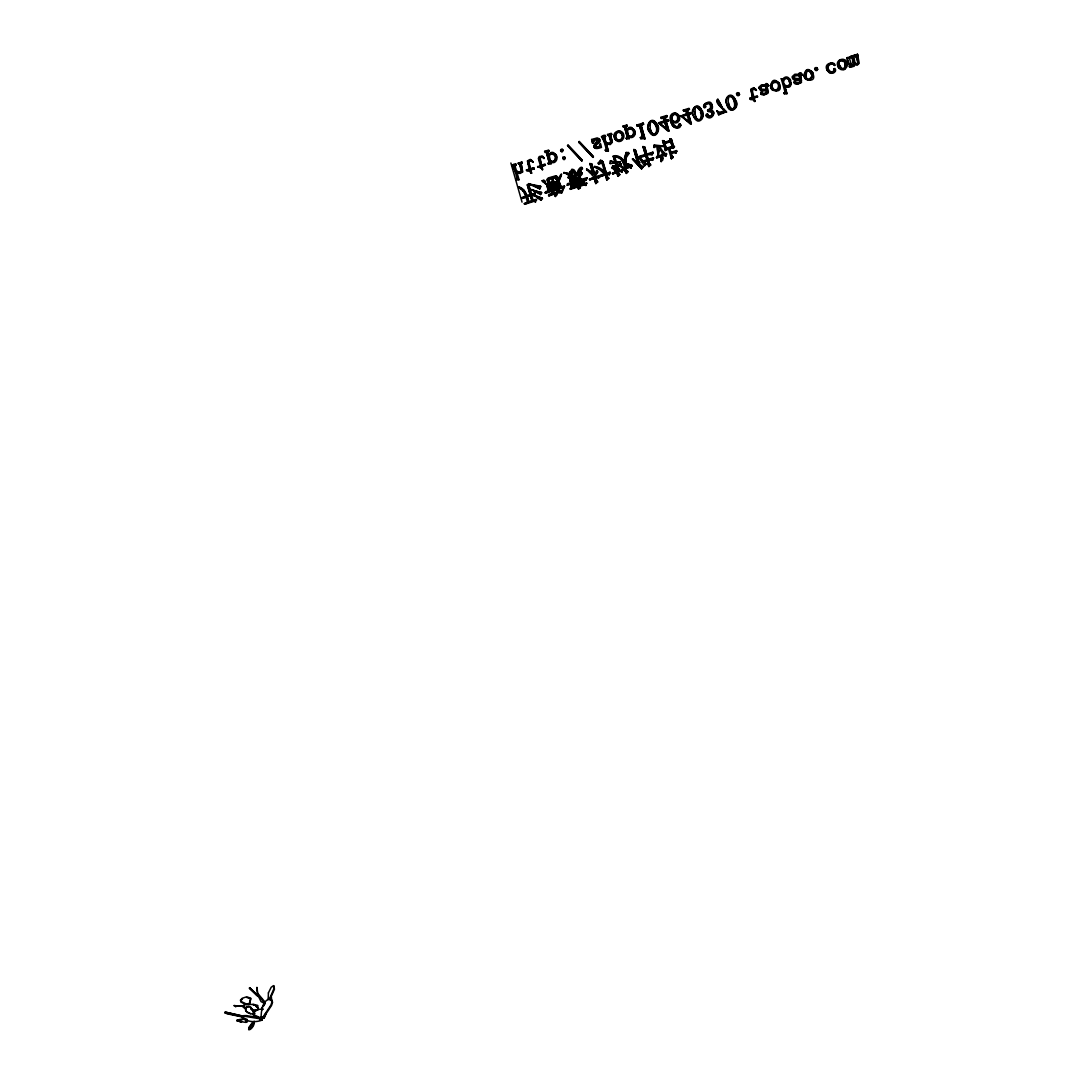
<?xml version="1.0" encoding="UTF-8"?>
<svg xmlns="http://www.w3.org/2000/svg" width="1084" height="1084" viewBox="0 0 1084 1084"><rect width="100%" height="100%" fill="white"/><g stroke="black" fill="none" stroke-linecap="round" stroke-linejoin="round"><path stroke-width="1.5" d="M854.937 63.888L857.227 65.203L859.233 63.292L857.512 54.2L854.544 55.149L855.411 55.541C857.024 57.764 860.479 66.829 854.937 63.888L854.219 65.379L851.685 65.338L849.138 57.56C842.932 54.444 856.157 79.945 846.834 58.17M855.317 64.552L853.921 66.341A2.331 2.154 -29.1 0 1 852.092 66.205L851.103 65.121L851.726 65.541A2.331 2.154 -29.1 0 0 853.542 65.677L852.159 57.859L850.615 56.409L853.582 55.46L855.113 63.536M581.796 173.44L581.81 172.722M553.138 192.478L552.623 194.158C555.997 191.705 551.011 188.67 551.824 193.63L552.19 194.293L548.843 195.906L548.978 194.361L551.824 193.63M552.312 190.73L552.19 194.293M549.019 162.451L548.314 163.684L549.385 163.115L546.282 152.18M549.385 163.115L546.648 152.844L544.615 151.367L548.626 150.08C549.669 151.814 545.835 152.573 548.694 155.324L551.241 153.25A3.889 3.591 -29.1 0 1 553.68 153.223L555.198 154.064M627.202 137.343L626.498 138.576L627.568 138.007L624.452 127.072M627.568 138.007L624.831 127.736L622.799 126.259L626.809 124.972L627.324 126.137L626.01 126.977L626.864 130.215L629.425 128.142A3.889 3.591 -29.1 0 1 631.864 128.115L633.991 129.646M521.025 162.979L522.38 171.258L519.629 172.817L516.445 171.164L519.344 172.085L521.241 171.096L519.724 163.928L518.166 163.169L521.838 162.004L521.025 162.979L522.759 171.936L519.995 173.481L517.082 172.722L519.073 179.7L516.431 179.822L516.933 178.155C519.385 172.261 507.353 164.077 515.727 163.955L516.241 165.12L515.212 166.164M517.312 178.833L513.301 165.459M606.281 149.47C608.734 143.576 596.701 135.392 605.075 135.27L605.59 136.421L604.56 137.465L606.173 143.129L609.831 143.928L610.969 143.061L610.915 141.069L609.438 135.906L607.528 134.484L611.186 133.305L611.701 134.457L610.658 135.514L612.379 142.18L610.292 144.578L606.43 144.036L608.422 151.001L605.78 151.123L605.279 149.971L606.661 150.134L605.279 149.971M606.661 150.134L602.65 136.76M243.195 1006.331L233.873 1005.586L244.13 1006.426M602.989 161.624L606.335 173.359L609.994 172.18L610.36 172.844L606.701 174.023L602.189 160.676L600.495 160.283L598.165 163.088L601.566 162.37L602.284 163.535M600.495 160.283L600.834 161.516L598.653 164.158L601.932 163.034L601.566 162.37M673.001 123.007C671.972 126.828 680.982 129.741 678.638 124.985L679.736 123.806L680.888 125.229C680.088 129.877 672.92 128.4 671.917 124.416M574.886 171.353L573.707 169.605L571.946 169.361L569.832 172.275M571.946 169.361L572.271 170.662C566.756 175.445 576.458 168.386 574.791 175.676L570.631 176.299L568.477 175.567L574.791 175.676M679.004 125.649L678.679 124.294M712.161 104.958C709.641 96.584 699.41 109.376 705.345 106.11L705.711 106.774C703.692 110.866 702.364 102.75 706.7 103.237C711.47 100.92 714.979 108.292 710.237 110.609L713.421 112.018M760.683 92.587L761.009 93.942L760.683 92.587L761.659 92.14L762.702 94.105L764.179 94.498L766.578 93.712L767.228 92.397L765.223 85.622L761.673 85.514L760.141 87.384M790.385 85.135L787.404 86.679L784.559 85.595L787.025 93.644L784.315 93.793L784.924 91.571M785.263 92.777L781.252 78.685L783.027 79.972L784.125 78.482L787.296 77.763L790.168 79.417M794.193 81.828L794.518 83.183L794.193 81.828L795.168 81.381L796.212 83.346L797.689 83.739L800.087 82.953L800.737 81.639L798.732 74.864L795.168 74.755L793.651 76.625M791.022 82.763L790.751 84.457M593.138 143.196L594.615 140.039L598.598 139.592C592.487 144.565 591.376 151.177 601.484 147.41L600.699 143.928L598.693 146.814L595.211 147.112C595.184 143.779 602.934 142.817 599.235 138.711L597.04 137.953L591.62 139.497L592.596 143.278L594.249 139.375L598.232 138.915C601.39 142.736 593.395 143.373 594.046 147.017M261.095 1017.063C261.298 1010.261 262.396 1001.277 269.74 998.567L271.217 999.096L271.976 1001.86L270.959 1005.017L263.114 1016.86L261.095 1017.063L261.678 1017.551L263.697 1017.348L271.528 1005.505L272.558 1002.348L271.799 999.584L270.322 999.055M710.291 104.85L709.871 104.321A2.561 2.371 -29.1 0 0 708.218 103.603C704.37 106.029 703.38 104.254 707.852 102.939M855.249 63.428C860.113 65.596 856.021 57.018 855.411 55.541M853.582 55.46C852.431 57.628 854.002 66.368 858.311 63.983L857.512 54.2M256.976 987.456L257.843 994.394M642.473 136.638L639.452 125.568L636.755 125.094L643.124 123.048L643.639 124.199L641.633 125.202L641.484 126.327L645.034 138.793L640.82 138.711L640.305 137.56L642.473 136.638L642.853 137.302L640.82 138.711M642.853 137.302L639.817 126.232L637.27 126.245L636.755 125.094M835.29 69.932L834.87 68.495L833.65 68.888C836.157 72.425 830.019 74.389 828.813 70.27M833.65 68.888L834.016 69.552C832.783 76.029 824.504 67.777 828.854 64.241M246.732 1019.001L247.138 1022.036L245.905 1022.402L236.813 1020.979L245.499 1018.797M257.342 994.109L261.068 1001.616L265.16 1003.784L257.653 994.082M257.884 994.706L258.006 993.716L265.323 1002.375M553.572 191.773L553.396 190.798M707.73 114.47L709.071 117.194L713.109 114.945M706.673 116.503C704.288 113.468 709.031 113.034 708.109 116.476M515.727 163.955L514.832 165.5L516.824 171.828M611.701 134.457L611.322 133.793L610.292 134.85L611.81 140.175M766.835 90.636L761.09 91.002L759.017 88.102L761.7 85.663L765.426 85.717L765.141 84.484L766.239 83.509L768.38 84.782M765.426 85.717L767.269 84.091L768.773 85.717L767.174 84.024L766.334 84.335L768.339 91.232L767.973 93.278L763.949 95.053L761.51 94.565L760.643 93.278M799.965 79.213L794.22 79.579L792.526 77.343L795.209 74.904L798.935 74.959L798.651 73.726L799.748 72.75L801.51 73.36L801.835 75.108L801.903 74.295M798.935 74.959L800.778 73.319L802.268 74.959M254.09 1021.236L252.165 1026.887L248.656 1029.475L248.886 1027.388L253.06 1021.724C256.542 1021.182 252.03 1029.936 248.981 1029.8L249.212 1027.713L254.415 1021.562M634.682 133.969L634.506 130.92M552.799 179.212L553.775 181.489L551.228 183.602L552.542 179.212L553.775 181.489M762.337 93.441L766.212 93.048L766.469 89.972L760.711 90.338L758.651 87.438L761.334 84.999L765.06 85.053M795.846 82.682L799.721 82.276L800.249 80.202M600.143 144.009L599.818 146.733L597.067 148.183L594.859 146.516L595.807 144.511M679.018 119.85L678.692 115.473M625.644 157.329L625.522 164.511L626.728 165.445L624.763 167.234L626.362 164.768L626.728 165.445M548.314 179.253L549.981 182.559L548.328 184.09L546.973 179.361L548.301 177.939L555.889 175.771L557.23 176.922L557.054 179.944L556.322 179.388L557.054 179.944M517.718 172.573L520.483 172.613L521.783 170.96L519.412 163.494M604.181 136.801L605.793 142.465L609.452 143.264L610.753 141.597L608.761 134.795M243.521 1016.982L224.767 1012.808L227.274 1013.825L242.884 1017.077L243.683 1016.196L224.944 1012.009L243.046 1016.291M658.259 155.405L658.72 149.822L657.27 148.007L658.259 155.405L659.086 150.486L657.405 148.806L657.947 155.324M702.608 116.245L701.904 118.495L699.695 120.365M660.684 160.906L661.267 156.489L663.056 158.738C663.029 161.624 659.722 160.92 661.375 161.651M661.064 161.57L661.267 156.489M671.85 115.744L672.026 119.85L673.11 120.852A3.266 3.022 -29.1 0 0 676.064 121.327L677.595 119.85L677.608 117.072M528.355 161.719L530.523 160.066L533.138 161.922L530.293 159.389L527.393 160.933L529.399 169.836L526.783 170.676L526.418 170.012L529.033 169.172L529.399 169.836M532.759 162.234L530.903 160.73L528.884 161.679L530.618 169.456L534.249 168.819L530.767 169.944L528.518 162.722M540.049 158.101L541.797 165.866L545.415 165.229L541.932 166.353L539.52 158.129L542.068 157.153L543.409 157.857M756.131 90.5L754.627 88.536L751.889 89.281L755.047 101.408L753.258 99.24M755.616 89.715L752.716 89.471L752.269 91.652M574.425 181.719L567.46 183.684L567.257 185.337L567.826 184.348L574.791 182.383L570.035 181.407L570.116 178.982L576.932 178.833L568.423 178.074L568.477 175.567M568.423 178.074L568.856 176.245M649.56 123.4L650.115 121.815A1.734 1.599 -29.1 0 1 651.769 120.92C666.077 133.21 647.514 142.763 650.481 122.478A1.734 1.599 -29.1 0 1 652.134 121.598L654.031 122.749M694.234 109.05L694.79 107.465A1.734 1.599 -29.1 0 1 696.443 106.584L699.844 110.297M727.743 98.292L728.299 96.706A1.734 1.599 -29.1 0 1 729.952 95.826C738.692 99.159 734.369 119.768 728.285 103.4M610.319 160.974L615.156 162.261L610.319 160.974L610.197 163.589L615.387 163.088L616.281 166.204L613.923 166.95L612.69 165.947L611.932 167.613L613.097 168.562M610.197 163.589L610.685 161.638M659.614 146.828L663.882 146.083L654.248 144.985L653.747 146.936L659.072 146.909M654.126 147.6L654.248 144.985M570.035 181.407L570.116 178.982M581.972 167.492L582.162 168.088C571.905 182.112 580.563 161.95 582.528 168.765L577.352 173.332L581.972 167.641M545.116 181.448L545.862 184.158L542.108 180.757L543.87 180.052L545.482 182.126M544.859 181.123L543.585 180.635L542.61 181.638M707.744 114.538L706.429 115.947M261.393 1018.54L262.125 1020.112L260.079 1018.811L260.377 1017.89L246.231 1015.572L243.48 1015.654L242.64 1016.833L243.764 1017.957M580.076 173.819L575.658 174.7L576.038 175.364L580.441 174.483L581.173 171.814L582.162 174.118L579.113 177.505L579.845 174.334L571.038 176.543L580.848 178.562L571.038 176.543M580.441 174.483L580.807 171.8M562.921 190.852L558.734 192.193L558.368 191.529L562.555 190.188L561.715 192.938L559.9 191.57L556.065 192.803L557.203 194.524L555.496 196.543L555.36 193.033L548.477 195.242M555.279 196.434L555.36 193.033M779.708 86.95L776.496 90.419L772.038 89.416A5.61 5.176 -29.1 0 1 770.602 87.126C772.54 67.994 790.087 95.799 772.404 90.08A5.61 5.176 -29.1 0 1 770.981 87.79C769.125 83.034 776.13 78.875 779.193 83.102M813.217 76.192L810.005 79.66L805.548 78.658A5.61 5.176 -29.1 0 1 804.111 76.354C806.076 57.208 823.555 85.053 805.913 79.322A5.61 5.176 -29.1 0 1 804.477 77.032C802.431 71.761 810.832 67.858 813.19 73.156M846.726 65.433L843.515 68.902L839.043 67.899A5.61 5.176 -29.1 0 1 837.62 65.596C835.466 59.877 844.842 56.382 846.699 62.398M521.39 189.293L519.195 187.803C519.534 185.432 525.225 191.001 525.93 193.169M519.195 187.803L518.924 186.827M528.464 183.86L540.564 186.245L539.791 188.887L528.464 183.86L534.073 185.391L539.791 188.887M528.829 184.524L528.558 183.562M531.743 189.7L541.661 192.762L540.55 194.551L531.743 189.7L538.87 192.952M532.108 190.364L531.851 189.402M534.277 195.242L542.203 197.979L541.241 200.323L534.277 195.242L541.241 200.323M534.642 195.906L534.385 194.944M563.924 172.654L572.149 174.104L571.038 175.893L563.924 172.654L569.371 174.456M564.303 173.318L564.032 172.342M664.98 117.194L666.823 115.974L667.188 116.638L665.346 117.858L666.172 121.083L668.665 120.825L666.321 121.571L665.942 120.907L668.164 119.66L665.806 120.419L665.034 117.709M711.714 108.021L712.08 105.026M626.186 152.478L624.56 157.559L625.305 164.47L624.94 158.223L626.186 152.478L628.49 152.546L628.95 153.535L626.01 157.993L625.888 165.174M612.297 168.277L613.056 166.611M549.141 151.245L548.775 150.568L547.461 151.421L548.694 155.324M625.644 126.313L626.809 124.972M248.155 1004.489L249.401 1004.096L250.675 998.093L246.664 996.819L242.288 998.229L240.431 1000.058L240.905 1002.023L245.716 1004.475M249.401 1004.096L250.878 998.811L246.867 997.537M258.087 1017.917L261.081 1018.946L264.184 1017.957L265.594 1013.513M264.184 1017.957L265.851 1014.421M270.092 999.109L274.401 989.299L274.103 985.952M263.412 1006.318L265.024 1003.106M620.36 166.502L620.969 163.914L620.36 166.502L618.747 165.161L617.189 165.662L619.099 169.05L617.433 170.567L616.051 166.028L613.612 166.814L617.175 172.004L622.934 170.147L622.555 169.483L616.796 171.34L613.612 166.814M622.934 170.147L621.959 172.071L622.555 169.483M850.791 64.051C855.452 68.197 853.216 58.455 851.496 56.802M271.041 999.529L271.65 997.957L270.743 997.537M673.205 157.41L672.839 156.746L671.037 158.129L671.416 158.792L673.205 157.41L671.89 156.421L670.888 152.898L674.018 151.882L675.833 153.25L676.877 151.218L676.497 150.554L670.739 152.397L669.424 147.803L672.053 146.963L673.367 148.318L674.465 146.801L673.15 145.812L671.267 138.887L669.885 138.711L672.446 147.085L666.43 149.023L664.492 142.858L670.508 140.92L672.446 147.085M665.752 156.313L666.484 153.494L656.985 156.286L656.416 157.275L656.782 157.939L664.289 155.527L665.752 156.313L665.386 155.649M551.228 183.602L553.165 179.876M558.504 180.364L557.799 179.537C568.301 161.218 552.704 195.73 560.767 175.974M626.105 155.96L628.49 152.546M583.707 183.548L584.33 181.042L583.707 183.548L582.216 183.047L578.558 184.226L578.043 183.06L584.33 181.042M585.834 179.659L586.905 177.708L586.214 180.337L584.628 179.768L577.908 181.922L577.528 181.258L584.249 179.104L586.214 180.337M631.837 165.256L631.078 167.979L631.837 165.256L627.88 163.752L629.98 166.814L624.398 168.603L620.576 165.554L620.739 166.475A25.867 23.902 -29.1 0 1 625.197 171.475M521.946 197.762L525.645 196.041L526.025 196.705L522.325 198.426L521.946 197.762L525.794 196.529L526.16 197.193L522.325 198.426M524.29 203.643L527.38 202.112L527.745 202.776L524.656 204.307L524.29 203.643L533.721 200.608L535.523 201.976L536.363 199.226L532.962 200.31L533.328 200.987L536.743 199.89M534.06 195.825L534.9 193.074L534.06 195.825L531.377 194.741M539.412 188.223L540.564 186.245M557.582 191.245L556.255 189.863L545.523 193.304L545.157 192.64L545.726 191.651L564.385 185.933L563.423 188.901L561.39 187.424L556.417 189.023L559.805 190.96L558.734 192.193M545.523 193.304L546.106 192.315L564.75 186.597M564.385 185.933L563.423 188.901M561.336 192.275L562.555 190.188M570.943 185.879L571.525 184.89L576.823 183.453L577.203 184.117L571.891 185.554L571.322 186.543L570.943 185.879L576.973 183.941L577.853 186.421L570.97 188.359L570.401 189.348L570.604 187.695L577.487 185.757L577.853 186.421M579.113 177.505L578.504 176.651L579.845 174.334M590.834 173.25L586.579 169.226L590.238 171.028L593.205 174.145L589.899 163.508L591.918 164.267L595.035 175.527L597.054 171.069A1.978 1.829 -29.1 0 1 597.853 172.288L595.157 175.933L595.59 177.491L599.696 176.177L599.33 175.513L595.224 176.827L594.777 175.269M586.945 169.89L586.769 168.901M605.129 174.524L604.764 173.86L600.346 175.093L600.211 176.638L605.129 174.524L600.265 169.998L594.859 167.261C595.441 164.917 603.287 169.632 604.682 171.977L594.682 166.258M594.425 178.413L589.804 179.89L589.425 179.226L593.91 177.248L595.807 183.602L597.718 181.922L595.699 178.494M584.452 184.836L579.208 186.516L578.842 185.852L584.073 184.172L585.861 185.459L586.647 182.803L578.707 185.364L579.073 186.028L587.013 183.481M589.804 179.89L594.289 177.912L592.243 174.754M595.36 177.329L596.85 176.841L598.544 178.155L599.696 176.177M623.273 162.83A12.493 11.545 -29.1 0 0 619.641 158.332L615.4 156.462C615.929 154.104 623.083 158.129 623.679 160.906M615.4 156.462L615.156 155.568M610.36 172.844L609.222 174.822L609.994 172.18M612.406 173.277L615.577 171.733L616.268 172.83L612.772 173.955L612.406 173.277L615.888 172.166L618.124 176.353L619.831 174.632L618.476 173.847L619.831 174.632M612.772 173.955L615.956 172.397L613.625 168.86M637.419 162.112L633.72 149.524L635.332 149.809L638.652 161.814L639.519 162.153L638.598 163.264L643.042 167.18L641.538 168.914L632.568 158.833L637.419 162.112L637.785 162.79L632.568 158.833M642.378 162.031L639.614 157.83L643.462 161.679L647.216 160.473L645.861 155.717L639.14 157.871L638.774 157.207L639.343 156.218L645.346 154.551L642.975 146.543L644.899 147.343L646.945 154.836L653.232 152.817L652.853 152.153L646.579 154.158L644.533 146.679M639.14 157.871L639.723 156.882L645.725 155.229L642.975 146.543M653.232 152.817L652.08 154.795L652.853 152.153M652.609 160.351L653.395 157.708L652.609 160.351L650.915 159.036L648.205 159.904L649.384 164.009L650.698 164.998L648.869 166.57L646.985 160.296L643.408 161.448L646.037 164.334L644.465 165.825L645.671 163.67L646.037 164.334M656.782 157.939L657.365 156.95L666.85 154.172M541.282 192.098L540.55 194.551M571.783 173.44L571.038 175.893M548.911 154.849L551.973 153.129C561.146 156.489 550.672 168.427 549.06 157.248M627.094 129.741L630.156 128.034C639.33 131.394 628.856 143.318 627.243 132.153M596.336 173.711L597.487 171.624A1.978 1.829 -29.1 0 0 596.688 170.405L594.669 174.863L595.157 175.933M250.553 1007.226L254.537 1013.337L253.886 1014.665L254.74 1013.377L250.756 1007.266L246.773 1006.453L245.269 1008.703L245.783 1011.047L250.39 1013.852M660.996 160.988L662.581 157.248M556.187 159.876L553.626 161.909L550.184 161.218L551.106 163.765L548.45 164.172L547.935 163.02M634.37 134.768L631.809 136.801L628.368 136.11L629.276 138.657L626.633 139.064L626.118 137.912M270.146 1000.532L271.176 997.497M580.482 177.898L579.696 180.188L580.848 178.562M673.001 147.641L674.099 146.137M782.662 79.308C790.033 69.918 795.805 92.113 784.924 86.259M540.875 199.659L542.203 197.979M560.509 185.378L559.832 187.369L560.509 185.378L558.585 180.635L557.23 180.527L558.436 184.144L548.843 187.234L547.976 184.836L557.582 181.76L558.436 184.144M548.314 154.66L550.875 152.587A3.889 3.591 -29.1 0 1 553.314 152.559L555.807 154.755M626.864 130.215L626.498 129.552L629.045 127.478A3.889 3.591 -29.1 0 1 631.484 127.451L634.492 130.527M639.519 162.153L638.964 163.928L643.042 167.18M738.624 94.687C741.063 91.53 734.274 92.343 737.161 94.904A1.409 1.301 -29.1 0 0 738.163 94.945M816.808 69.593C819.247 66.436 812.458 67.235 815.331 69.796A1.409 1.301 -29.1 0 0 815.832 69.918M264.157 1004.326L261.705 1008.228L261.596 1009.949L262.572 1009.421M558.368 191.529L559.439 190.296L559.805 190.96M628.029 164.66L627.88 163.752M641.538 168.914L642.663 166.516M239.93 1021.67L241.908 1021.453M611.742 142.573L608.978 144.118L606.051 143.359M235.54 1006.508L237.057 1005.816M236.597 1006.291L237.03 1005.735L236.014 1006.508M244.306 1005.613L243.06 1007.022L244.415 1008.106M834.883 70.867L831.753 72.587M627.595 171.096L626.349 173.44L627.961 171.76L624.343 168.372L629.668 166.665M575.13 181.502L576.01 180.581L575.496 182.166L575.13 181.502L586.905 177.708M567.555 145.622L568.07 145.093L581.972 159.782L581.823 160.974L567.555 145.622L581.823 160.974M567.921 146.286L568.07 145.093M578.721 142.031L579.235 141.503L593.151 156.191L593.002 157.383L578.721 142.031L593.002 157.383M579.086 142.695L579.235 141.503M559.832 187.369L559.032 186.909L548.585 190.987L548.206 190.323L558.667 186.245L559.466 186.705M665.169 149.89L668.3 148.169L668.665 148.833L665.535 150.554L662.527 140.622L663.882 140.73L664.722 143.034L670.739 141.096L669.885 138.711M619.465 173.968L618.124 176.353M580.428 175.161L578.504 176.651M240.634 1000.776L242.504 998.947M252.978 1012.917L257.857 1009.434L263.29 1009.082M256.935 995.437L249.699 987.646L258.371 996.074L249.252 988.093L257.924 996.508M554.913 195.77L556.363 194.713M547.948 183.413L549.615 181.895L549.981 182.559M641.267 124.538L643.124 123.048M711.267 108.657L709.871 109.945C718.638 110.365 710.63 122.736 706.294 115.839M551.471 183.792L552.637 181.746M672.581 114.403L674.912 113.535L677.215 115.731M648.489 165.906L650.332 164.321L650.698 164.998M556.864 176.258L556.797 177.302M767.594 92.601L763.583 94.389L761.131 93.901M801.103 81.842L797.092 83.631L794.64 83.143M606.525 179.375L608.449 177.776L608.815 178.44L606.891 180.039L605.157 174.267L599.831 175.974M662.473 153.806L662.839 154.47L664.614 153.007L663.381 151.99L664.614 153.007M543.924 158.643L542.42 156.692L540.144 156.95M834.653 64.579C835.046 61.463 822.336 62.601 827.444 70.731M761.063 93.251L762.364 92.967L762.702 94.105M794.558 82.492L795.859 82.208L796.212 83.346M834.016 69.552L834.531 69.173C837.431 69.498 834.138 73.753 832.133 73.251A4.485 4.133 -29.1 0 1 829.355 72.75L827.078 70.053M580.048 187.071L578.165 188.48L578.531 189.144L580.414 187.735L579.127 186.841L580.414 187.735M235.54 1006.602L237.098 1005.857M679.045 124.958L680.888 125.229M521.39 163.643C524.995 161.53 515.591 164.592 519.778 164.158M516.933 178.155L516.065 179.158L519.073 179.7M784.884 92.113L783.935 93.129L787.025 93.644M766.794 85.812L767.54 84.688L768.326 85.866M801.55 80.894C800.71 76.341 800.371 72.777 800.683 73.265M794.152 82.519L795.006 83.807L797.458 84.295L801.469 82.519L800.209 74.24L801.049 73.929M542.108 180.757L546.201 183.968M849.504 58.224L850.032 57.384L847.065 58.346L846.685 57.669M600.13 146.611L596.457 148.061L594.235 147.37M725.061 111.476C723.204 108.888 713.692 102.289 717.798 98.956C719.952 103.224 721.863 108.793 726.47 111.747L718.787 114.836L716.822 110.934L719.803 113.021L725.061 111.476L718.502 104.308M711.781 112.153L708.109 111.462L707.567 110.229L710.413 108.332L710.562 105.69M707.933 110.893C711.687 110.405 711.781 105.866 709.492 103.657A2.561 2.371 -29.1 0 0 708.462 103.034M785.615 77.98L783.163 80.108C781.198 86.706 792.282 88.129 789.274 81.124M677.337 121.733L674.275 122.221L672.378 121.083M829.504 63.807L831.509 63.292L834.274 64.891M661.633 157.166L662.961 157.912M549.005 150.744L545.13 152.532M622.799 126.259L627.324 126.137M622.934 126.76L624.492 127.221L624.127 126.557M666.565 128.766L664.546 121.354L659.492 122.98L667.026 129.403L664.411 120.866L658.557 122.749L658.937 123.413L664.777 121.53L663.787 118.359L661.43 118.495L660.928 117.329L666.687 115.487L667.188 116.638M686.89 114.186L681.822 115.812L689.275 122.262L685.752 110.514L683.259 110.161L689.018 108.305C690.061 110.134 685.291 110.812 688.516 113.915L691.009 113.644L688.652 114.403L688.286 113.739L690.644 112.98L688.137 113.251L687.31 110.026L689.153 108.806L689.532 109.47M605.59 136.421L604.777 135.893L604.628 136.909M661.064 117.817L663.422 117.695L664.411 120.866M512.068 165.134L516.241 165.12M605.455 135.934L601.783 137.112L603.016 137.424M607.528 134.484L607.894 135.148L611.552 133.969M660.928 117.329L661.294 117.993L667.053 116.151M689.383 108.969L683.625 110.825L686.348 111.652M783.027 79.972L781.252 78.685M850.615 56.409L854.097 56.612M854.544 55.149L858.027 55.352M512.204 165.622L513.667 166.123M607.663 134.972L609.127 135.473M850.75 56.91L851.861 57.466M854.68 55.65L855.791 56.205M767.96 85.202L768.773 85.717M688.652 114.403L691.348 123.833L690.467 124.118L681.023 115.974L686.741 113.698L687.256 114.85L682.202 116.476L681.822 115.812M680.901 115.568L681.267 116.232L687.12 114.362M659.492 122.98L659.858 123.644L664.926 122.031M530.252 168.779L533.734 167.668L534.249 168.819M541.431 168.047L537.718 166.922L540.198 165.595M541.417 165.202L544.913 164.077L545.279 164.741M752.499 98.617L749.789 98.278L752.404 97.438L752.77 98.102L750.291 99.443L753.637 99.904M757.486 96.598L757.12 95.934L753.624 97.045L753.99 97.709L757.486 96.598L754.139 98.21L753.759 97.546L757.255 96.422L757.621 97.086M526.418 170.012L528.247 170.134M537.718 166.922L540.293 166.76L542.325 169.727L541.932 166.353M545.415 165.229L545.049 164.565L541.566 165.689L542.84 169.551M548.084 163.508L550.726 163.101M626.267 138.4L628.91 137.993M849.165 66.368L850.52 66.558M537.583 166.435L537.949 167.099L540.564 166.258L538.341 158.44L539.222 156.53L542.488 156.082L544.317 158.345M526.553 170.513L530.252 171.638M849.314 66.856L851.875 67.181L851.468 65.785M530.781 172.641L531.675 173.142L530.51 172.017M754.152 100.907L755.047 101.408M724.695 110.812L719.424 112.357L717.947 111.571M605.414 150.459L608.422 151.001M724.695 112.153L718.407 114.172L718.787 114.836M645.034 138.793L644.316 138.237L644.682 138.901M658.679 123.156L669.004 131.001L668.137 131.286L658.557 122.749M681.023 115.974L691.348 123.833M548.992 178.697L554.222 177.017M663.882 140.73L664.356 142.37L670.373 140.432M664.492 142.858L664.858 143.522L670.888 141.597M557.433 181.272L547.84 184.348L546.377 183.928L548.206 190.323M547.718 183.941L548.206 185.012L557.813 181.936L557.23 180.527M547.976 184.836L548.355 185.513L557.948 182.424M638.774 157.207L645.495 155.053L647.216 160.473M649.75 164.673L646.714 154.66L650.373 153.481L651.701 154.131M666.064 148.359L672.08 146.421M548.477 186.57L558.07 183.481M646.714 154.66L652.08 154.795M548.612 187.058L558.206 183.968M612.69 165.947L616.281 166.204M621.335 164.578L617.419 165.838L616.037 161.638L619.994 161.801L616.24 162.383L617.04 165.174L620.969 163.914M669.424 147.803L673.367 148.318M526.865 195.648L530.103 194.619L530.469 195.283L527.244 196.312L526.268 193.995M530.103 194.619L527.231 184.89L528.748 185.201L531.228 194.253L534.9 193.074M613.978 167.478L616.417 166.692L617.433 170.567M617.189 165.662L619.127 165.825M530.239 195.106L527.014 196.136L528.599 201.719L528.965 202.383L532.203 201.353L530.239 195.106L532.203 201.353M531.228 194.253L531.607 194.917L535.266 193.738M549.466 189.443L559.073 186.367L558.585 184.646L548.978 187.722L549.466 189.443L549.1 188.779L558.694 185.689L559.073 186.367M530.604 195.77L527.38 196.814L528.965 202.383M532.61 195.12L531.743 195.405L533.328 200.987M568.463 184.172L576.309 181.651L577.203 184.117M575.496 182.166L587.271 178.372M567.257 185.337L576.688 182.315M639.614 157.83L643.097 161.015L646.85 159.809M648.069 159.416L653.395 157.708M545.157 192.64L555.889 189.199L556.255 189.863M656.416 157.275L663.923 154.863M620.576 165.554L624.018 167.939L629.614 166.15L629.98 166.814M653.76 158.372L648.435 160.08L647.08 155.324M556.783 189.686L561.756 188.101M589.425 179.226L594.059 177.749L595.807 183.602M608.815 178.44L607.501 177.451L606.471 173.847L608.842 174.158M670.739 152.397L671.104 153.061L676.877 151.218M643.788 162.112L647.365 160.96L648.869 166.57M648.584 160.567L651.281 159.7M674.397 152.546L671.253 153.562L672.256 157.085M578.192 183.562L581.851 182.383L583.327 182.884M597.216 177.519L595.739 177.993L596.742 181.516L597.718 181.922M578.422 183.724L584.696 181.706M600.211 176.638L605.536 174.93L606.891 180.039M606.471 173.847L609.222 174.822M624.018 167.939L624.709 169.036L630.034 167.329L631.078 167.979M571.322 186.543L577.338 184.619M621.579 171.407L620.251 170.757L617.121 171.773L618.842 174.51M621.959 172.071L620.631 171.421L617.487 172.437L616.796 171.34M552.257 193.494L558.016 191.638L558.382 192.315L552.623 194.158M528.599 201.719L531.824 200.675M570.035 188.684L577.623 186.245M548.843 195.906L555.74 193.697M556.065 192.803L561.715 192.938M570.401 189.348L577.989 186.909L578.531 189.144M524.656 204.307L534.087 201.272L535.523 201.976M249.198 1003.364L246.718 1004.163L240.702 1001.304M253.304 1014.461L260.824 1018.052L263.927 1017.049M260.079 1019.922L262.409 1019.177M262.125 1020.112C255.81 1022.551 247.64 1022.266 242.342 1017.768L243.195 1016.589L245.946 1016.494L260.079 1018.811M246.014 1021.48L247.247 1021.114M240.242 1021.778L241.447 1021.982M572.474 179.727L577.108 178.44L579.696 180.188M570.929 180.161L571.295 180.825L577.474 179.104M571.417 177.207L580.211 175.012M642.202 137.573L640.305 137.56M619.154 140.852L623.029 138.088L622.961 133.468M774.64 81.246C767.635 82.33 774.708 95.406 778.637 88.766C781.849 79.593 767.702 80.975 773.122 89.051C778.583 93.36 780.819 82.316 775.317 81.259M576.932 178.833L570.496 179.646M256.312 1006.697L257.951 1006.115L253.399 1004.814M709.153 117.113L712.269 115.541L712.351 113.332L710.535 110.758M555.767 177.939L549.358 179.361L548.707 180.743M250.702 1009.123L255.336 1010.18L258.304 1009.732L257.992 1007.429L254.062 1004.38L244.279 1004.651L243.046 1006.047L244.401 1007.131M562.04 151.326C558.368 151.611 562.447 146.733 562.975 150.269M800.195 79.389L795.778 79.593L793.962 77.899M766.32 89.484L760.805 89.091M244.279 1018.608L236.908 1020.058L238.494 1020.83M252.789 1004.502L257.613 1005.383L256.298 1006.318L258.019 1008.391M663.882 146.435L659.248 146.164L663.76 152.654M249.185 1006.304L245.905 1007.361L245.987 1011.087M632.202 165.92L628.246 164.416M616.62 163.047L620.36 162.478L616.403 162.315L614.628 156.367L613.151 156.218L614.791 161.597M545.943 151.665L544.615 151.367M569.669 180.743L573.192 181.204M568.057 177.41L573.355 177.613M785.968 77.777L787.743 78.265L788.976 80.053M663.882 146.083L654.614 145.649M572.149 174.104L564.412 173.006M546.377 183.928L548.206 185.012M572.311 170.025L574.601 170.703L576.038 175.364M581.187 172.464L581.905 172.844M573.829 180.472L576.01 180.581M576.376 181.245L571.295 180.825M590.265 164.172L591.918 164.267M528.938 184.226L540.943 186.909M662.527 140.622L664.262 141.394M557.596 181.191L558.965 181.299L560.889 186.042M643.34 147.221L644.899 147.343M243.222 1005.857L244.157 1005.938M591.62 139.497L593.327 140.188L597.419 138.617L599.615 139.389M613.151 156.218L614.994 157.031L614.628 156.367M670.251 139.375L671.633 139.565L673.516 146.475L674.465 146.801M600.875 160.947L603.07 161.746M611.932 167.613L613.991 169.524M244.185 1019.529L246.624 1019.909L247.464 1021.06M615.536 156.231L620.278 157.627L622.677 159.538M760.453 88.658L762.282 90.351L766.7 90.148L765.589 86.286L763.692 85.961L761.171 86.625L760.819 89.322M624.709 169.036L627.961 171.76M633.72 149.524L635.698 150.473L639.032 162.478L639.885 162.83M798.569 74.295L794.843 74.24L792.147 76.679C792.011 81.029 797.458 80.907 800.344 79.877L799.829 78.725L794.315 78.333M532.217 190.066L541.661 192.762M527.231 184.89L529.114 185.865L531.607 194.917M252.274 1010.437L255.363 1011.142L255.336 1010.18M253.886 1014.665L247.111 1012.388M618.205 140.852L615.671 139.633A5.61 5.176 -29.1 0 1 614.249 137.329C612.23 132.221 620.346 128.142 622.826 133.318M542.569 198.643L534.751 195.608M558.206 189.998L559.439 190.296M721.998 107.235C721.145 104.714 716.158 95.107 717.716 103.034M643.408 161.448L645.671 163.67M625.522 164.511L626.362 164.768M549.615 181.895L548.775 181.638L549.154 182.302M615.034 155.784L619.262 157.668A12.493 11.545 -29.1 0 1 622.907 162.166L624.763 167.234M671.89 156.421L672.839 156.746M649.384 164.009L650.332 164.321M607.501 177.451L608.449 177.776M697.73 120.46L695.007 118.562M519.29 187.505L523.125 189.632M617.866 168.034L619.099 169.05M594.493 166.597L599.899 169.334L604.764 173.86M707.771 116.923L706.66 116.3M584.073 184.172L585.861 185.459M626.552 153.142L628.95 153.535M674.018 151.882L675.833 153.25M650.915 159.036L652.243 159.687M596.85 176.841L598.544 178.155M557.799 179.537L560.875 176.069M532.244 194.456L533.68 195.161M618.747 165.161L619.994 165.838M587.135 169.565L592.013 172.884M628.368 136.11L628.747 136.774C632.988 139.985 637.446 133.481 634.126 129.863M550.184 161.218L550.564 161.882C555.442 165.31 559.358 157.573 555.442 154.091M788.122 78.929C783.041 76.341 781.943 85.08 786.442 86.584A3.049 2.818 -29.1 0 0 788.989 86.314L790.006 83.563L788.596 79.389M677.907 114.511L676.362 113.712A4.092 3.78 -29.1 0 0 673.896 113.766L670.806 116.598L670.969 121.869M256.583 1017.388L253.561 1015.369L253.236 1013.811M518.816 187.139L523.26 191.285M733.218 96.828C729.342 93.373 725.061 99.037 726.619 102.939M622.189 132.641C614.574 126.557 612.934 142.776 620.983 140.541C627.88 133.291 612.596 127.397 614.614 138.007A5.61 5.176 -29.1 0 0 616.037 140.297C620.726 144.646 626.823 136.787 622.46 132.655M628.11 135.202C631.945 138.806 635.536 132.844 632.365 129.579M549.927 160.31C553.761 163.914 557.366 157.952 554.181 154.687M586.579 169.226L592.609 175.418M755.9 89.254L754.044 88.319L751.131 89.864L752.77 98.102M543.694 157.397L541.837 156.475L539.588 157.194L538.924 160.513M632.379 159.172L641.159 168.25M557.23 176.922L555.577 176.448L547.948 178.982L547.339 180.025L548.328 184.09M616.904 139.253C619.763 142.289 623.612 137.898 621.891 134.782M682.202 116.476L689.275 122.262M659.858 123.644L666.945 129.43M632.257 129.619L629.33 128.806L627.46 130.405L628.49 135.879M554.073 154.714L551.146 153.914L549.276 155.513L550.306 160.974M723.665 108.847L726.632 112.316M672.771 125.609C674.573 128.278 680.129 128.224 680.508 124.552L680.088 123.888M730.467 107.844C735.779 112.086 735.291 101.3 732.987 98.861M696.958 118.603C700.752 122.533 702.473 114.877 700.454 112.33M732.215 97.641L730.318 96.49A1.734 1.599 -29.1 0 0 728.665 97.37L728.082 101.232L729.627 106.652M698.706 108.4L696.809 107.248A1.734 1.599 -29.1 0 0 695.156 108.129L695.156 114.823M734.071 97.695C730.047 90.744 722.974 99.66 726.998 104.592M700.562 108.454C696.28 102.926 690.576 110.704 693.503 115.351M655.888 122.804C650.712 116.774 645.644 126.638 649.33 131.191M650.332 132.912C655.522 139.009 660.644 129.186 656.904 124.579M834.639 65.555C832.295 61.924 826.414 65.284 828.447 69.24M846.197 61.585C843.135 57.357 836.143 61.517 837.986 66.273A5.61 5.176 -29.1 0 0 839.423 68.563C843.582 72.614 849.829 66.043 846.333 61.734M827.566 70.88L828.989 72.086A4.485 4.133 -29.1 0 0 830.791 72.614M579.601 142.167L593.517 156.855M568.436 145.757L582.352 160.446M627.663 163.996L629.614 166.15M678.543 115.229L675.982 113.048A4.092 3.78 -29.1 0 0 673.53 113.102C668.963 114.443 669.722 120.365 671.565 123.617M844.937 62.032C829.057 55.582 849.585 82.343 844.558 61.368C831.279 53.888 844.721 79.931 845.276 63.048M621.566 133.766C618.49 129.023 613.056 135.852 616.755 139.267M639.397 158.074L644.465 165.825M835.032 65.243C832.282 60.718 824.924 65.108 827.078 69.769M523.802 189.985L527.244 196.312M557.217 190.581L558.382 192.315M704.641 104.985L705.345 106.137M727.77 106.72C731.172 113.779 739.098 106.666 735.616 101.042M694.261 117.478C698.909 126.977 707.066 115.27 701.307 109.565C697.188 100.419 688.557 111.083 694.004 116.855M649.587 131.828C654.668 141.652 662.5 128.752 656.267 123.251M733.692 97.032L734.816 98.807M656.633 123.915C651.62 114.105 643.76 127.031 649.966 132.492M756.51 90.189L753.678 87.655L750.765 89.2L752.404 97.438M533.138 161.922L531.688 160.337L529.507 160.229L527.759 161.597L527.759 164.104M695.752 116.747C700.047 126.245 704.437 113.752 699.478 109.633M522.881 190.621L524.805 193.751M673.638 124.511L676.43 126.869L678.909 125.609M529.886 170.974L531.146 173.305M704.966 105.473L705.711 106.774M626.349 173.44L624.831 170.811A25.867 23.902 -29.1 0 0 620.373 165.798M678.164 114.552C682.405 118.359 677.31 126.029 672.744 121.747L673.367 123.671M849.653 56.72L850.168 57.886M798.732 74.864L799.098 75.528L794.68 75.866L794.328 78.563M783.8 92.641L784.315 93.793M761.659 92.14L762.364 92.967M749.789 98.278L750.291 99.443M717.323 110.676L717.689 111.34L716.822 110.934M707.378 113.874L708.109 115.134M708.435 116.991L708.069 116.327L711.632 115.378L711.985 112.668M690.494 112.492L691.009 113.644M683.259 110.161L683.774 111.313M668.164 119.66L668.665 120.825M619.994 161.801L620.36 162.83M601.417 136.448L601.932 137.6M615.387 163.088L615.021 162.424L615.902 165.54M598.165 163.088L598.653 164.158M593.205 174.145L589.899 163.508M576.986 172.668L577.596 173.521M569.737 171.95L570.198 172.939M521.838 162.004L522.352 163.156M518.166 163.169L518.68 164.334M515.93 178.67L516.431 179.822M658.693 146.245L661.47 151.245M623.314 160.229L625.305 164.47M671.199 122.953L672.297 125.08M727.147 105.419C730.155 115.961 741.239 106.557 735.087 99.471M693.638 116.191L694.641 118.142M800.995 73.468L801.835 75.108M734.451 98.143L735.453 100.148M700.941 108.901L702.649 114.89M555.387 177.275L556.702 180.052M753.881 100.284L754.532 101.571M541.675 168.427L542.325 169.727M661.104 150.568L662.839 154.47M524.426 193.088L526.025 196.705M624.194 161.882L624.94 163.792M779.315 83.251L779.857 85.108M696.118 117.411L694.207 111.327M650.102 128.508C653.245 139.944 659.899 130.907 654.804 123.969M555.943 154.971L556.58 157.153M790.29 79.62L790.67 80.677M256.827 987.497L257.545 994.434M726.632 103.928L727.513 106.096M546.756 184.592L548.585 190.987M634.099 150.188L637.785 162.79M662.893 141.299L665.535 150.554M613.53 156.882L615.156 162.261M527.596 185.554L530.469 195.283M784.559 85.595L786.659 92.98M707.567 110.229L708.109 111.462M688.286 113.739L690.969 123.169M666.321 121.571L669.004 131.001M665.942 120.907L668.638 130.337M669.804 148.481L671.104 153.061M664.858 143.522L666.43 149.023M643.639 124.199L637.27 126.245M641.105 125.663L644.668 138.129M628.747 136.774L629.276 138.657M625.685 126.679L626.498 129.552M617.555 166.326L618.232 168.711M606.457 144.755L608.043 150.337M606.837 174.51L607.867 178.115M601.905 162.871L604.682 171.977M577.528 181.258L579.493 187.505M573.436 171.57L574.412 175.012M576.309 181.651L576.823 183.453M576.973 183.941L577.487 185.757M550.564 161.882L551.106 163.765M548.355 185.513L548.843 187.234M533.734 167.668L530.388 169.28L531.309 172.478M530.767 169.944L531.675 173.142M525.794 196.529L527.745 202.776M510.876 162.993L522.041 202.139M260.824 1018.052L261.081 1018.946M668.3 148.169L671.416 158.792M591.539 163.603L594.222 173.25M846.685 62.682L846.875 64.512M813.19 73.441L813.366 74.349M591.986 140.161L592.596 143.278M556.282 177.207L556.675 179.28M649.465 124.457L649.519 125.663M713.529 112.438L713.584 113.63M672.039 117.289L672.392 120.514L673.476 121.53A3.266 3.022 -29.1 0 0 676.443 121.991C679.505 120.568 678.205 115.012 675.278 114.199L672.947 115.067L672.039 117.289M812.079 75.758C803.027 90.229 804.558 57.235 812.079 75.758M812.444 76.422C803.393 90.893 804.924 57.913 812.444 76.422M268.412 992.863L268.168 999.719L269.51 998.743L273.832 988.933L273.52 985.586L271.163 987.307L268.412 992.863M560.97 150.31C561.322 155.161 565.428 147.763 560.97 150.31M562.799 157.343C563.152 162.207 567.257 154.809 562.799 157.343M563.179 158.007C563.517 162.871 567.637 155.473 563.179 158.007M739.532 94.457L739.003 95.365A1.409 1.301 -29.1 0 1 737.526 95.582C735.074 94.051 739.573 91.571 739.532 94.457M817.702 69.349L817.187 70.257A1.409 1.301 -29.1 0 1 815.71 70.474C813.257 68.942 817.742 66.476 817.702 69.349"/></g></svg>
